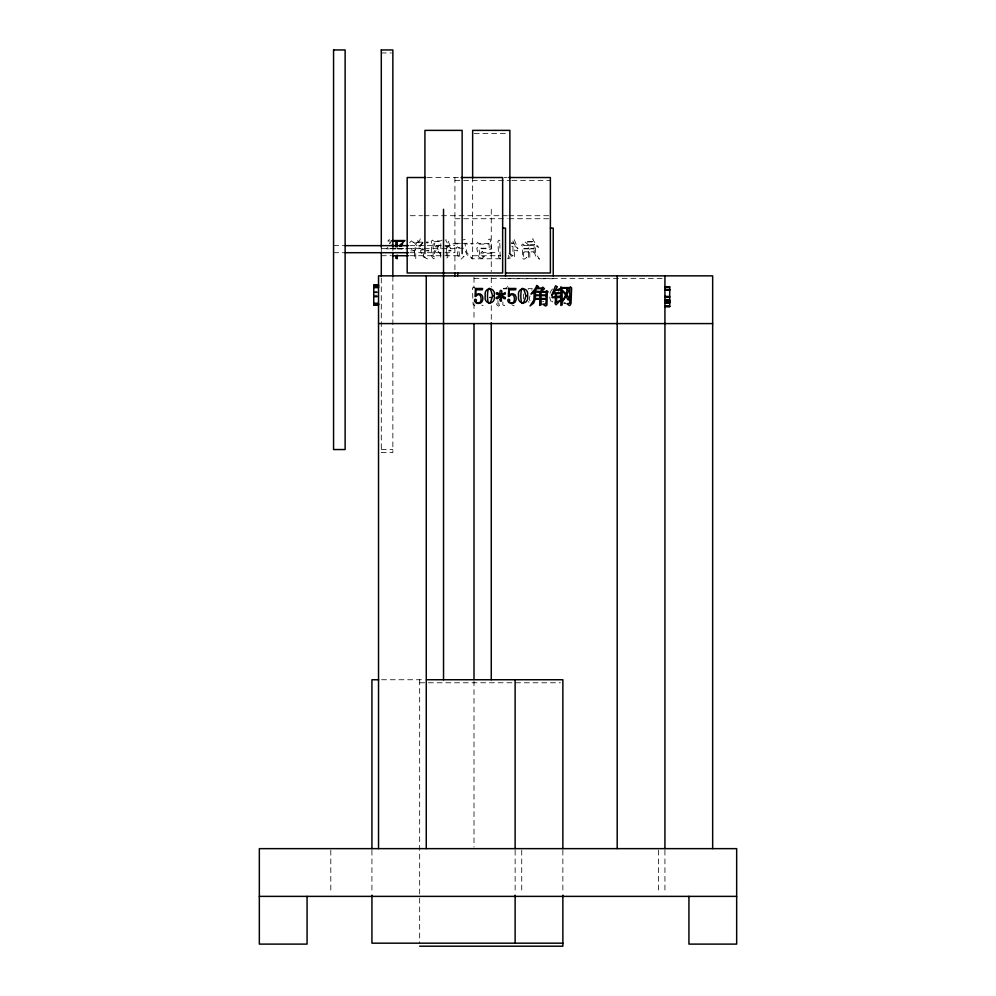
<?xml version="1.0" encoding="UTF-8"?>
<svg xmlns="http://www.w3.org/2000/svg" width="996" height="996" viewBox="0 0 996 996"><rect width="100%" height="100%" fill="white"/><g stroke="black" fill="none" stroke-linecap="round" stroke-linejoin="round"><path stroke-width="0.75" stroke-dasharray="4.98 3.74" d="M502.905 302.074L502.856 304.888L504.337 305.672L504.225 301.825M523.572 298.974L523.572 293.235M529.984 295.912L529.324 298.725L530.47 302.435M474.905 305.162L474.656 305.76L473.088 304.278L472.403 288.143L473.61 287.01L474.395 287.794M500.453 258.263L500.204 258.86L498.635 257.379L497.938 241.244L499.158 240.111L499.942 240.895M514.135 305.847L511.882 304.838M423.051 242.638L419.665 247.145L423.848 249.461M446.831 258.076L447.864 256.781L447.515 250.793L450.292 251.054L451.076 250.27L447.515 250.27L447.515 246.796L449.258 246.796L451.337 248.701L447.341 239.077L445.61 240.024L447.254 242.887M552.494 288.989C548.734 292.413 548.784 299.721 552.494 303.17M391.104 241.941L389.287 243.323L390.121 243.721M442.05 240.111L440.755 240.895L433.285 240.895L432.501 240.111L431.293 241.244L431.903 256.781L433.546 258.86L435.974 256.694L433.111 256.433L433.111 241.418L440.842 241.418L440.755 258.163L442.05 258.773M463.14 239.924L465.132 239.339M543.692 301.34L542.521 301.29M411.286 249.274L418.009 247.058L414.199 242.638L409.68 242.638L411.497 240.895L412.718 242.115L428.429 242.115L427.645 242.887L425.566 242.638M381.294 52.962L391.416 52.962M474.196 133.389L508.321 133.389M427.197 177.525L459.53 177.525M504.188 177.525L507.263 177.525M454.911 180.537L510.338 180.537M511.882 180.537L550.377 180.537M410.265 215.709L422.578 215.709M424.122 215.709L507.263 215.709M508.807 215.709L548.833 215.709M454.911 218.734L507.263 218.734M508.807 218.734L548.833 218.734M390.507 241.069L387.805 241.069L389.548 239.339L390.756 240.546M511.135 242.887L513.911 242.887L512.268 240.024L513.998 239.077L517.995 248.701L515.903 246.796L514.173 246.796L514.173 250.27L517.733 250.27L516.949 251.054L514.173 250.793L514.521 256.781L513.475 258.076L509.056 253.482M460.339 243.323L456.019 243.323L454.724 242.028L452.906 243.846L460.526 243.846M461.783 243.323L473.299 243.323L472.515 244.107L464.958 243.846L466.912 252.698L472.602 258.948L466.962 254.652L464.099 248.191L458.285 248.191L459.891 256.694L464.099 256.258L461.322 259.035C456.529 258.263 458.06 251.926 456.977 248.626L456.106 248.104L457.5 246.796L458.372 247.668L461.185 247.668M511.434 243.41L514.085 243.41L515.642 246.273L511.745 246.273M333.56 245.651L343.682 245.651M409.929 245.651L454.911 245.651M445.088 246.273L448.997 246.273L447.428 243.41M395.885 248.365L389.548 248.365L388.241 247.058L386.423 248.876L395.885 248.876M397.18 248.365L406.816 248.365M381.294 248.664L405.272 248.664M406.816 248.664L454.911 248.664M397.18 248.876L406.032 249.137M333.56 252.698L343.682 252.698M409.929 252.698L454.911 252.698M381.294 255.723L391.416 255.723M409.929 255.723L462.144 255.748M472.652 255.748L500.565 255.748M500.565 258.773L472.652 258.773L472.652 176.84M473.996 278.357L663.373 278.357M505.495 278.718L553.228 278.718M503.316 288.317L507.026 288.317L505.458 286.836L507.375 285.628L508.147 287.67M532.387 288.666L528.117 288.666L528.378 289.961L532.138 289.961M503.254 288.84L507.288 288.84M373.761 291.342L377.335 291.342M373.761 292.55L377.335 292.55M373.761 292.724L377.335 292.724M373.761 295.239L377.335 295.239M373.761 296.198L377.335 296.198M373.761 296.721L377.335 296.721M373.761 296.982L377.335 296.982M489.808 297.169L492.186 297.169M381.294 449.545L392.86 449.545M381.53 679.745L424.993 679.745M419.665 682.77L560.424 682.77M565.604 303.68L563.636 303.332M565.516 303.07L563.798 302.435M489.322 297.692L491.402 297.953M425.902 250.743L428.952 250.88L426.288 250.282M423.288 250.008L418.793 247.755C416.328 248.975 411.821 252.287 409.73 250.394M507.4 258.163L508.707 258.773L508.67 254.677M481.852 305.062L483.16 305.672M500.154 256.906L499.768 241.418M509.23 253.221L512.952 255.735L512.952 250.793M528.465 301.539L528.938 302.286M552.195 301.166L552.606 301.962M664.93 850.173L664.93 893.288M658.443 850.173L658.443 893.288M562.865 850.123L562.865 893.586M521.73 850.173L521.73 893.288M515.131 850.198L515.131 893.586M512.952 246.796L512.952 250.27M509.877 256.632L509.877 258.773M497.913 300.692L498.075 304.104L501.299 303.942L498.436 306.195L496.755 304.714L496.693 300.916M491.265 209.285L491.265 271.51M491.265 277.635L491.265 287.06M491.265 305.635L491.265 321.285M473.996 277.386L473.996 288.168M473.996 303.568L473.996 320.563M473.996 680.866L473.996 847.086M454.911 177.525L454.911 272.991M446.308 246.796L446.308 250.27M446.308 250.793L446.308 255.735M419.665 679.745L419.665 896.686M419.665 898.168L419.665 943.175M392.86 247.058L392.86 250.967M392.86 276.153L392.86 452.57L381.294 452.57L381.294 276.153M381.294 247.058L381.294 252.698M371.931 850.198L371.931 893.586M330.797 850.173L330.797 893.288M414.448 251.49L414.373 258.338L415.755 258.948L415.755 249.921L413.763 250.88L414.448 251.49M528.49 252.349L528.403 257.989L529.884 258.773L529.71 252.349L534.304 252.349L535.873 256.383L539.508 259.209L535.699 253.432L535.35 245.153C543.654 251.565 533.234 242.626 532.922 238.729L531.005 239.936L532.574 241.418L527.619 241.418L526.672 240.459L525.104 242.028L528.49 244.892L523.809 244.892L522.85 243.933L521.456 245.153L522.24 245.751L522.639 258.474L523.983 259.296L526.847 257.478L523.622 257.205L523.46 252.349L528.49 252.349M433.945 251.876L434.48 253.532L436.584 249.486L440.581 254.179L437.281 248.365L440.145 243.759L436.846 247.232L435.713 242.638L433.982 243.584L436.061 248.278L433.945 251.876M417.76 240.347C418.345 245.078 422.902 234.807 417.76 240.347M481.865 258.4L478.902 257.267L476.76 248.278L478.329 247.145L479.026 248.191L489.26 248.191L488.999 244.107L476.076 244.107L477.719 242.464L478.852 243.584L488.999 243.584L488.14 239.849L490.132 238.903L491.265 248.539L489.87 249.573L489.173 248.701L478.852 248.701L480.047 256.308L484.492 256.52L481.865 258.4M427.558 258.948L422.653 256.52L420.437 250.706L422.528 249.747L423.698 256.221L427.558 258.948M422.528 242.638L418.88 246.448L415.755 242.638L422.528 242.638M534.653 244.369L528.926 244.892L527.444 241.941L532.835 241.941L534.653 244.369M482.325 251.49L480.67 253.133L494.39 253.395L495.161 252.611L483.446 252.611L482.325 251.49M528.49 245.414L523.46 245.414L523.46 248.365L528.49 248.365L528.49 245.414M534.13 245.414L529.71 245.414L529.71 248.365L534.13 248.365L534.13 245.414M528.49 248.876L523.46 248.876L523.46 251.826L528.49 251.826L528.49 248.876M534.13 248.876L529.71 248.876L529.71 251.826L534.217 251.826L534.13 248.876"/><path stroke-width="1.49" d="M395.848 255.623L395.798 258.163L397.267 258.773L397.205 255.125M401.351 246.236L403.081 242.377L400.043 244.979L399.745 246.41M333.56 49.949L345.126 49.949L345.126 449.545L333.56 449.545L333.56 49.8M381.294 49.949L392.86 49.949L392.86 246.921M425.653 177.525L407.177 177.525L407.177 272.991L502.656 272.991L502.644 177.525L461.073 177.525M508.807 177.525L550.377 177.525L550.39 272.991L505.495 272.991M392.175 240.546L404.911 240.546L404.127 241.331L397.18 241.069L397.18 246.896M391.851 241.069L395.885 241.069L395.885 246.896M345.126 245.651L408.372 245.651M345.126 252.698L408.372 252.698M392.86 255.723L408.372 255.723M378.53 285.005L373.761 285.005L373.761 304.963L378.53 304.963M373.761 285.267L378.53 285.267M373.761 285.964L378.53 285.964M373.761 286.051L378.53 286.051M664.93 286.711L669.698 286.711L669.698 306.668L664.93 306.581M664.93 286.96L669.698 286.96M373.761 287.172L378.53 287.172M373.761 287.607L378.53 287.607M664.93 289.4L669.698 289.4M664.93 289.923L669.698 289.923M664.93 290.035L669.698 290.035M664.93 296.422L669.698 296.422M664.93 297.381L669.698 297.294M664.93 300.082L669.698 300.07M664.93 300.369L669.698 300.369M664.93 300.792L669.698 300.792M664.93 301.29L669.698 301.29M664.93 301.913L669.698 301.913M664.93 302.485L669.698 302.485M664.93 303.021L669.698 303.021M373.761 303.307L378.53 303.307M373.761 303.88L378.53 303.88M373.761 304.527L378.53 304.527M373.761 304.876L378.53 304.701M664.93 306.233L669.698 306.233M664.93 306.407L669.698 306.494M378.53 323.588L712.663 323.588M378.667 679.745L371.931 679.745L371.931 848.654M426.549 679.745L562.865 679.745L562.865 848.654M259.334 896.375L736.667 896.375M562.865 943.175L371.931 943.175L371.931 895.143M419.665 946.2L562.865 946.2L562.865 895.143M502.656 228.109L505.495 228.121L505.495 275.855M550.39 228.109L553.228 228.121L553.228 275.855M392.324 244.717L393.594 246.684M712.663 848.642L712.663 275.855L378.53 275.855L378.53 848.642M688.933 896.375L688.933 944.108L736.667 944.108L736.667 848.642L259.334 848.642L259.334 944.108L307.067 944.108L307.067 896.375M664.93 275.855L664.93 848.642M617.196 275.855L617.196 848.642M515.131 679.745L515.131 848.654M515.131 895.143L515.131 943.175M509.877 253.607L509.877 130.376L472.652 130.376L472.652 178.346M491.265 322.741L491.265 679.745M473.996 323.588L473.996 679.322M462.144 253.607L462.144 130.376L424.919 130.376L424.919 253.607M457.762 272.991L457.762 275.855M454.911 272.916L454.911 276.004M443.531 209.285L443.531 679.745M426.263 275.855L426.263 848.642M392.86 252.573L392.86 276.228M381.294 49.8L381.294 247.133M381.294 252.511L381.294 276.228M534.217 291.865L533.868 300.157L530.046 305.921L533.694 303.108L535.25 299.061L539.857 299.061L539.683 305.486L541.152 304.714L541.065 299.061L546.107 299.061L545.945 303.917L542.72 304.191L545.584 306.009L546.929 305.187L547.314 292.475L548.099 291.865L546.717 290.645L545.758 291.604L541.065 291.604L544.451 288.74L542.895 287.172L541.936 288.13L536.993 288.13L538.55 286.661L536.645 285.441C536.334 289.338 525.9 298.277 534.217 291.865M560.947 295.949L560.86 305.486L562.155 304.888L562.068 288.13L569.799 288.13L569.799 303.145L566.936 303.755L569.363 305.573L570.16 305.174L571.007 303.494L571.617 287.956L570.409 286.836L569.625 287.607L562.155 287.607L560.86 286.836L560.947 295.949M535.425 295.6L535.338 298.551L539.857 298.551L539.857 295.6L535.425 295.6M494.203 295.862C496.133 305.237 483.371 305.237 485.264 295.862C483.446 286.611 496.095 286.549 494.203 295.862M527.531 295.862C529.461 305.237 516.7 305.237 518.592 295.862C516.775 286.611 529.424 286.549 527.531 295.862M475.466 288.479L475.03 296.372L475.802 296.459C481.84 288.865 483.72 306.992 476.1 302.099L475.889 301.502C477.906 299.248 473.797 298.053 474.494 300.991C475.727 304.49 481.827 304.278 482.562 300.481A7.557 7.557 0 0 0 482.574 296.497C481.89 293.384 477.283 292.812 475.727 295.513L476.038 289.786L482.313 289.786L482.574 288.479L475.466 288.479M508.782 288.479L508.346 296.372L509.13 296.459C515.169 288.865 517.049 306.992 509.429 302.099L509.217 301.502C511.222 299.248 507.126 298.053 507.823 300.991C509.056 304.49 515.156 304.278 515.891 300.481A7.557 7.557 0 0 0 515.903 296.497C515.218 293.384 510.612 292.812 509.056 295.513L509.367 289.786L515.642 289.786L515.903 288.479L508.782 288.479M492.559 295.862C485.699 321.907 485.948 269.953 492.559 295.862M525.888 295.862C519.028 321.907 519.277 269.953 525.888 295.862M500.092 299.584L500.316 301.153L501.486 301.103L501.063 295.949C501.461 296.92 506.018 300.804 505.408 297.505L501.162 295.688L505.408 293.907L505.121 292.538L500.976 295.426C504.163 288.666 497.726 288.591 500.714 295.426L497.465 292.6L496.182 292.961L496.543 294.081L500.54 295.688L496.382 297.418L496.182 298.464L497.49 298.725L500.801 295.949L500.092 299.584M555.395 302.186L555.046 303.494L556.079 304.801L560.511 300.194L556.602 302.448L556.602 297.505L560.773 297.505L559.379 296.024L556.602 296.982L556.602 293.509L559.989 293.509L558.694 292.127L557.822 292.998L553.913 292.998L555.482 290.122L560.773 290.122L559.379 288.653L558.432 289.612L555.656 289.612L557.299 286.748L555.569 285.79L551.572 295.426L553.652 293.509L555.395 293.509L555.395 296.982L551.834 296.982L552.618 297.767L555.395 297.505L555.395 302.186M567.197 289.35L566.064 293.945L562.591 290.732L565.628 295.077L562.591 301.153L566.326 296.198C568.591 303.855 570.596 298.227 566.849 294.99L568.928 290.297L567.197 289.35M542.11 288.653L540.641 291.604L534.914 291.081L536.732 288.653L542.11 288.653M539.857 292.127L535.425 292.127L535.425 295.077L539.857 295.077L539.857 292.127M546.107 292.127L541.065 292.127L541.065 295.077L546.107 295.077L546.107 292.127M546.107 295.6L541.065 295.6L541.065 298.551L546.107 298.551L546.107 295.6"/></g></svg>
